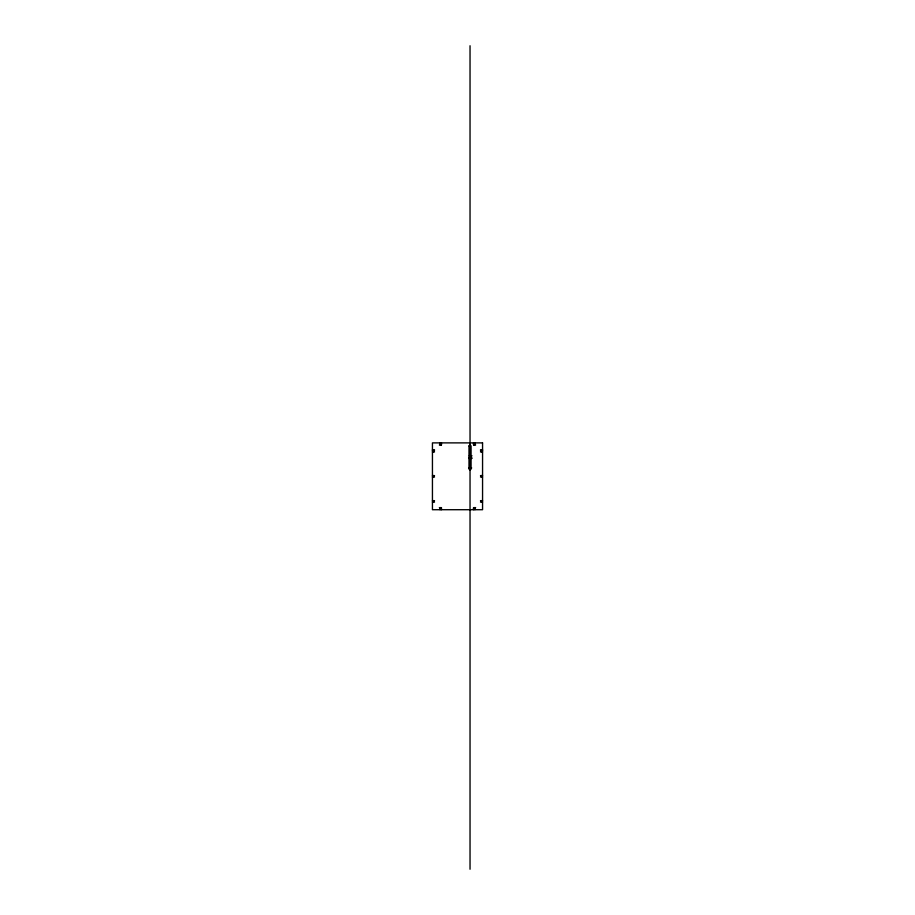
<?xml version="1.0" encoding="UTF-8"?>
<svg xmlns="http://www.w3.org/2000/svg" width="915" height="915" viewBox="0 0 915 915"><rect width="100%" height="100%" fill="white"/><g stroke="black" fill="none" stroke-linecap="round" stroke-linejoin="round"><path stroke-width="1.37" d="M439.36 444.965L441.27 444.965M473.73 444.965L475.64 444.965M432.44 449.803L434.522 449.803M480.478 449.803L482.56 449.803M432.44 450.546L434.522 450.546M480.478 450.546L482.56 450.546M432.44 451.918L434.522 451.918M480.478 451.918L482.56 451.918M469.246 455.83L472.037 455.83M468.835 457.923L472.037 457.923M468.835 458.438L471.808 458.438M468.823 467.942L471.694 467.942M432.44 475.617L434.522 475.617M480.478 475.617L482.56 475.617M432.44 476.978L434.522 476.978M480.478 476.978L482.56 476.978M432.44 500.677L434.522 500.677M480.478 500.677L482.56 500.677M432.44 502.049L434.522 502.049M480.478 502.049L482.56 502.049M439.36 507.619L441.27 507.619M473.73 507.619L475.64 507.619M474.896 442.883L474.896 444.965M474.896 507.619L474.896 509.712M473.524 442.883L473.524 444.965M473.524 507.619L473.524 509.712M470.036 45.75L470.036 869.25M441.476 442.883L441.476 444.965M441.476 507.619L441.476 509.712M440.104 442.883L440.104 444.965M440.104 507.619L440.104 509.712M432.795 451.187C434.431 453.44 434.213 448.888 432.806 451.141M432.795 476.257C434.568 478.442 434.007 473.901 432.806 476.166M432.795 501.317C434.602 503.513 433.962 498.904 432.806 501.271M440.104 443.878C441.819 446.131 441.396 441.442 440.104 443.878M440.104 508.626C441.773 510.902 441.43 506.201 440.104 508.626M468.995 445.948L468.995 469.052L470.104 470.024L471.076 469.052L471.076 445.948L470.104 444.976L468.995 445.88M473.524 443.878C475.285 446.131 474.679 441.419 473.524 443.878M473.524 508.626C475.228 510.89 474.748 506.189 473.524 508.626M480.832 451.187C482.468 453.44 482.251 448.888 480.844 451.141M480.832 476.257C482.605 478.442 482.045 473.901 480.844 476.166M480.832 501.317C482.64 503.513 481.988 498.904 480.844 501.271M482.56 442.883L432.44 442.883L432.44 509.712L482.56 509.712L482.56 442.883"/></g></svg>
